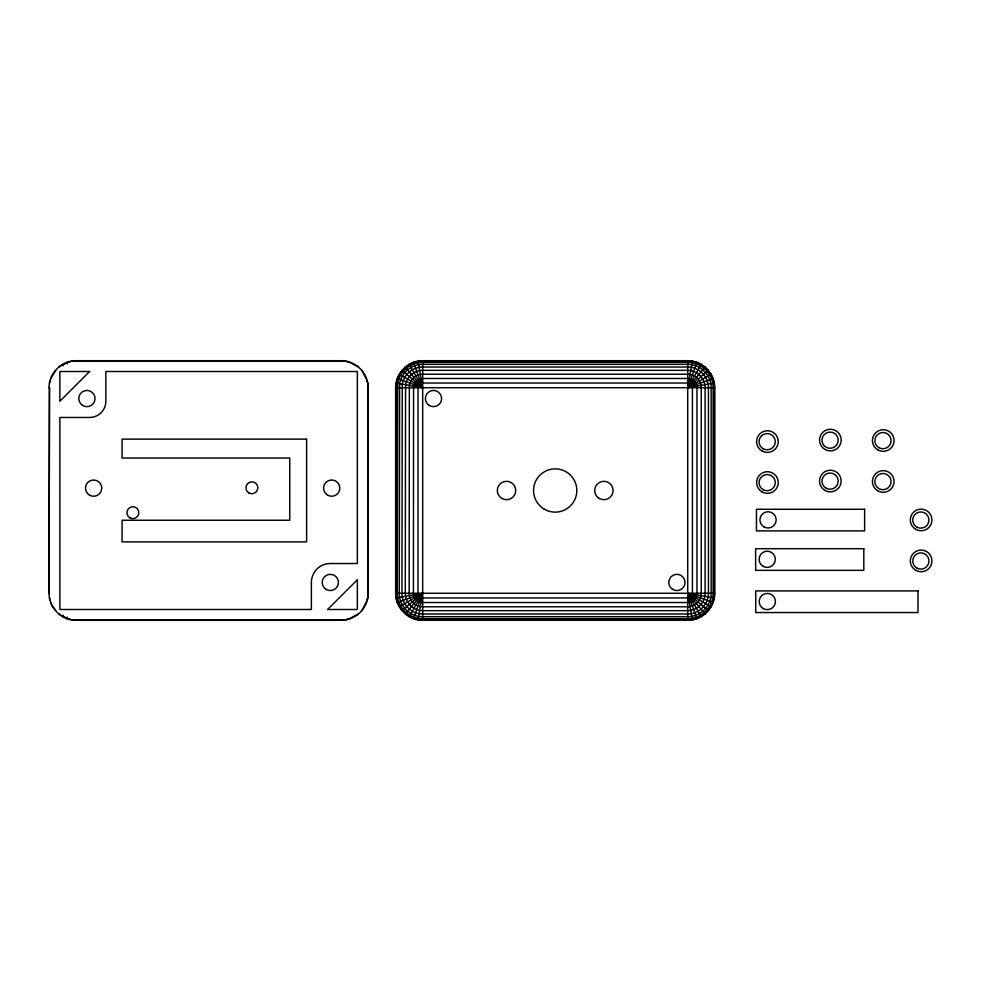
<?xml version="1.0" encoding="UTF-8"?>
<svg xmlns="http://www.w3.org/2000/svg" width="981" height="981" viewBox="0 0 981 981"><rect width="100%" height="100%" fill="white"/><g stroke="black" fill="none" stroke-linecap="round" stroke-linejoin="round"><path stroke-width="1.47" d="M49.05 387.728C48.805 373.27 61.631 360.432 76.101 360.689L341.143 360.689C355.6 360.432 368.427 373.27 368.182 387.728L368.182 593.272C368.427 607.73 355.6 620.568 341.143 620.311L76.101 620.311C61.631 620.568 48.805 607.73 49.05 593.272L49.467 387.728L49.05 593.272M367.777 383.031L367.777 597.969M395.625 387.728C395.38 373.27 408.219 360.432 422.676 360.689L687.718 360.689C702.175 360.432 715.014 373.27 714.757 387.728L714.757 593.272C715.014 607.73 702.175 620.568 687.718 620.311L422.676 620.311C408.219 620.568 395.38 607.73 395.625 593.272L395.625 387.728L714.757 387.728M71.405 619.906L345.839 619.906M345.839 361.094L71.405 361.094M417.98 619.906L422.676 593.272L396.042 597.969M692.414 361.094L687.718 387.728L714.352 383.031M50.46 380.861L49.467 383.031M366.465 601.255L367.066 599.023M66.843 618.68L67.407 617.147M413.43 618.68L422.676 593.272L397.256 602.518M696.964 362.32L687.718 387.728L713.126 378.482M55.696 370.61L50.681 378.482M366.171 602.383L361.854 610.66M62.576 616.693L63.385 615.283M409.151 616.693L422.676 593.272L399.255 606.798M701.243 364.307L687.718 387.728L711.139 374.202M58.713 613.983L66.99 618.3M358.519 367.017L350.242 362.7M405.288 613.983L422.676 593.272L401.952 610.66M705.106 367.017L687.718 387.728L708.429 370.34M361.854 370.34L366.171 378.617M52.667 606.798L50.681 602.518M66.99 362.7L58.713 367.017M350.242 618.3L358.519 613.983M68.106 362.406L70.35 361.805M346.882 619.195L349.126 618.594M49.467 597.969L50.46 600.139M395.625 593.272L714.757 593.272M396.042 383.031L422.676 387.728L417.98 361.094M714.352 597.969L687.718 593.272L692.414 619.906M346.882 361.805L349.126 362.406M68.106 618.594L70.35 619.195M397.256 378.482L422.676 387.728L413.43 362.32M713.126 602.518L687.718 593.272L696.964 618.68M399.255 374.202L422.676 387.728L409.151 364.307M711.139 606.798L687.718 593.272L701.243 616.693M708.429 610.66L687.718 593.272L705.106 613.983M401.952 370.34L422.676 387.728L405.288 367.017M53.035 606.589L55.696 610.39M62.576 364.307L63.385 365.717M66.843 362.32L67.407 363.853M366.465 379.745L367.066 381.977M687.718 360.689L687.718 620.311M422.676 360.689L422.676 620.311M396.447 383.105L396.042 593.272C395.797 607.509 408.439 620.151 422.676 619.906L687.718 619.906C701.955 620.151 714.597 607.509 714.352 593.272L714.352 387.728C714.597 373.491 701.955 360.849 687.718 361.094L422.676 361.094C410.107 360.971 398.507 370.708 396.447 383.105M397.648 383.313L397.256 593.272C397.023 606.859 409.089 618.925 422.676 618.68L687.718 618.68C701.305 618.925 713.371 606.859 713.126 593.272L713.126 387.728C713.371 374.141 701.305 362.075 687.718 362.32L422.676 362.32C410.683 362.197 399.61 371.48 397.648 383.313M399.61 383.657L399.255 593.272C399.034 605.792 410.156 616.914 422.676 616.693L687.718 616.693C700.238 616.914 711.36 605.792 711.139 593.272L711.139 387.728C711.36 375.208 700.238 364.086 687.718 364.307L422.676 364.307C411.615 364.196 401.413 372.755 399.61 383.657M402.271 384.135L401.952 593.272C401.769 604.345 411.603 614.18 422.676 613.983L687.718 613.983C698.791 614.18 708.625 604.345 708.429 593.272L708.429 387.728C708.625 376.655 698.791 366.82 687.718 367.017L422.676 367.017C412.903 366.906 403.865 374.484 402.271 384.135M405.558 384.711L405.288 593.272C405.128 602.567 413.381 610.82 422.676 610.66L687.718 610.66C697.013 610.82 705.265 602.567 705.106 593.272L705.106 387.728C705.265 378.433 697.013 370.18 687.718 370.34L422.676 370.34C414.473 370.266 406.894 376.618 405.558 384.711M409.359 385.386L409.151 593.272C409.028 600.507 415.441 606.92 422.676 606.798L687.718 606.798C694.953 606.92 701.366 600.507 701.243 593.272L701.243 387.728C701.366 380.493 694.953 374.08 687.718 374.202L422.676 374.202C416.287 374.141 410.401 379.083 409.359 385.386M413.565 386.122L413.43 593.272C413.344 598.214 417.734 602.604 422.676 602.518L687.718 602.518C692.66 602.604 697.05 598.214 696.964 593.272L696.964 387.728C697.05 382.786 692.66 378.396 687.718 378.482L422.676 378.482L416.729 380.64L413.565 386.122M418.053 386.919L417.98 593.272L419.66 596.865L422.676 597.969L687.718 597.969L691.311 596.289L692.414 593.272L692.414 387.728L690.734 384.135L687.718 383.031L422.676 383.031L419.66 384.135L418.053 386.919M89.614 371.505L59.866 401.254L59.866 371.505L89.614 371.505M357.366 579.746L327.617 609.495L357.366 609.495L357.366 579.746M357.366 371.505L105.85 371.505L105.85 401.254A16.223 16.223 0 0 1 89.614 417.477L59.866 417.477L59.866 609.495L311.382 609.495L311.382 582.456A18.933 18.933 0 0 1 330.315 563.523L357.366 563.523L357.366 371.505M306.612 439.12L122.073 439.12L122.073 458.041L289.751 458.041L289.751 520.249L122.073 520.249L122.073 541.88L306.612 541.88L306.612 439.12M864.629 509.262L756.449 509.262L756.449 530.893L864.629 530.893L864.629 509.262M863.807 548.698L755.628 548.698L755.628 570.341L863.807 570.341L863.807 548.698M917.995 590.905L755.726 590.905L755.726 612.549L917.995 612.549L917.995 590.905M763.157 566.344A8.118 8.118 0 0 0 775.321 559.317A8.118 8.118 0 0 0 763.157 552.291A8.118 8.118 0 0 0 763.157 566.344M763.255 608.551A8.118 8.118 0 0 0 775.419 601.525A8.118 8.118 0 0 0 763.255 594.498A8.118 8.118 0 0 0 763.255 608.551M915.727 570.28A10.816 10.816 0 0 0 931.95 560.899A10.816 10.816 0 0 0 915.727 551.53A10.816 10.816 0 0 0 915.727 570.28M916.794 568.036A8.118 8.118 0 0 0 928.97 561.009A8.118 8.118 0 0 0 916.794 553.983A8.118 8.118 0 0 0 916.794 568.036M915.702 529.311A10.816 10.816 0 0 0 931.925 519.942A10.816 10.816 0 0 0 915.702 510.574A10.816 10.816 0 0 0 915.702 529.311M916.781 527.079A8.118 8.118 0 0 0 928.946 520.053A8.118 8.118 0 0 0 916.781 513.026A8.118 8.118 0 0 0 916.781 527.079M762.041 491.898A10.816 10.816 0 0 0 778.264 482.529A10.816 10.816 0 0 0 762.041 473.161A10.816 10.816 0 0 0 762.041 491.898M763.12 489.666A8.118 8.118 0 0 0 775.284 482.64A8.118 8.118 0 0 0 763.12 475.613A8.118 8.118 0 0 0 763.12 489.666M762.041 450.941A10.816 10.816 0 0 0 778.264 441.573A10.816 10.816 0 0 0 762.041 432.204A10.816 10.816 0 0 0 762.041 450.941M763.12 448.709A8.118 8.118 0 0 0 775.284 441.683A8.118 8.118 0 0 0 763.12 434.657A8.118 8.118 0 0 0 763.12 448.709M824.947 490.402A10.816 10.816 0 0 0 841.171 481.033A10.816 10.816 0 0 0 824.947 471.665A10.816 10.816 0 0 0 824.947 490.402M826.027 488.17A8.118 8.118 0 0 0 838.191 481.144A8.118 8.118 0 0 0 826.027 474.117A8.118 8.118 0 0 0 826.027 488.17M824.947 449.445A10.816 10.816 0 0 0 841.171 440.077A10.816 10.816 0 0 0 824.947 430.708A10.816 10.816 0 0 0 824.947 449.445M824.347 445.926A8.118 8.118 0 0 0 837.921 442.284A8.118 8.118 0 0 0 827.976 432.351A8.118 8.118 0 0 0 824.347 445.926M877.823 490.843A10.816 10.816 0 0 0 894.059 481.475A10.816 10.816 0 0 0 877.823 472.106A10.816 10.816 0 0 0 877.823 490.843M878.902 488.612A8.118 8.118 0 0 0 891.067 481.585A8.118 8.118 0 0 0 878.902 474.559A8.118 8.118 0 0 0 878.902 488.612M877.823 449.887A10.816 10.816 0 0 0 894.059 440.518A10.816 10.816 0 0 0 877.823 431.15A10.816 10.816 0 0 0 877.823 449.887M878.902 447.655A8.118 8.118 0 0 0 891.067 440.628A8.118 8.118 0 0 0 878.902 433.602A8.118 8.118 0 0 0 878.902 447.655M763.978 526.907A8.118 8.118 0 0 0 776.155 519.881A8.118 8.118 0 0 0 763.978 512.855A8.118 8.118 0 0 0 763.978 526.907M327.629 495.16A8.118 8.118 0 0 0 339.806 488.133A8.118 8.118 0 0 0 327.629 481.107A8.118 8.118 0 0 0 327.629 495.16M89.553 495.16A8.118 8.118 0 0 0 101.73 488.133A8.118 8.118 0 0 0 89.553 481.107A8.118 8.118 0 0 0 89.553 495.16M129.909 517.833A5.947 5.947 0 0 0 138.836 512.683A5.947 5.947 0 0 0 129.909 507.52A5.947 5.947 0 0 0 129.909 517.833M248.916 492.953A5.947 5.947 0 0 0 257.844 487.79A5.947 5.947 0 0 0 248.916 482.64A5.947 5.947 0 0 0 248.916 492.953M82.502 405.361A8.118 8.118 0 0 0 95.022 398.96A8.118 8.118 0 0 0 83.226 391.321A8.118 8.118 0 0 0 82.502 405.361M326.268 589.483A8.118 8.118 0 0 0 338.433 582.456A8.118 8.118 0 0 0 326.268 575.43A8.118 8.118 0 0 0 326.268 589.483M544.381 509.237A21.631 21.631 0 0 0 576.828 490.5A21.631 21.631 0 0 0 544.381 471.763A21.631 21.631 0 0 0 544.381 509.237M599.281 498.458A9.197 9.197 0 0 0 613.076 490.5A9.197 9.197 0 0 0 599.281 482.542A9.197 9.197 0 0 0 599.281 498.458M501.916 498.458A9.197 9.197 0 0 0 515.712 490.5A9.197 9.197 0 0 0 501.916 482.542A9.197 9.197 0 0 0 501.916 498.458M672.598 589.336A8.118 8.118 0 0 0 685.008 582.739A8.118 8.118 0 0 0 673.089 575.283A8.118 8.118 0 0 0 672.598 589.336M429.212 405.435A8.118 8.118 0 0 0 441.597 398.813A8.118 8.118 0 0 0 429.666 391.394A8.118 8.118 0 0 0 429.212 405.435"/></g></svg>
